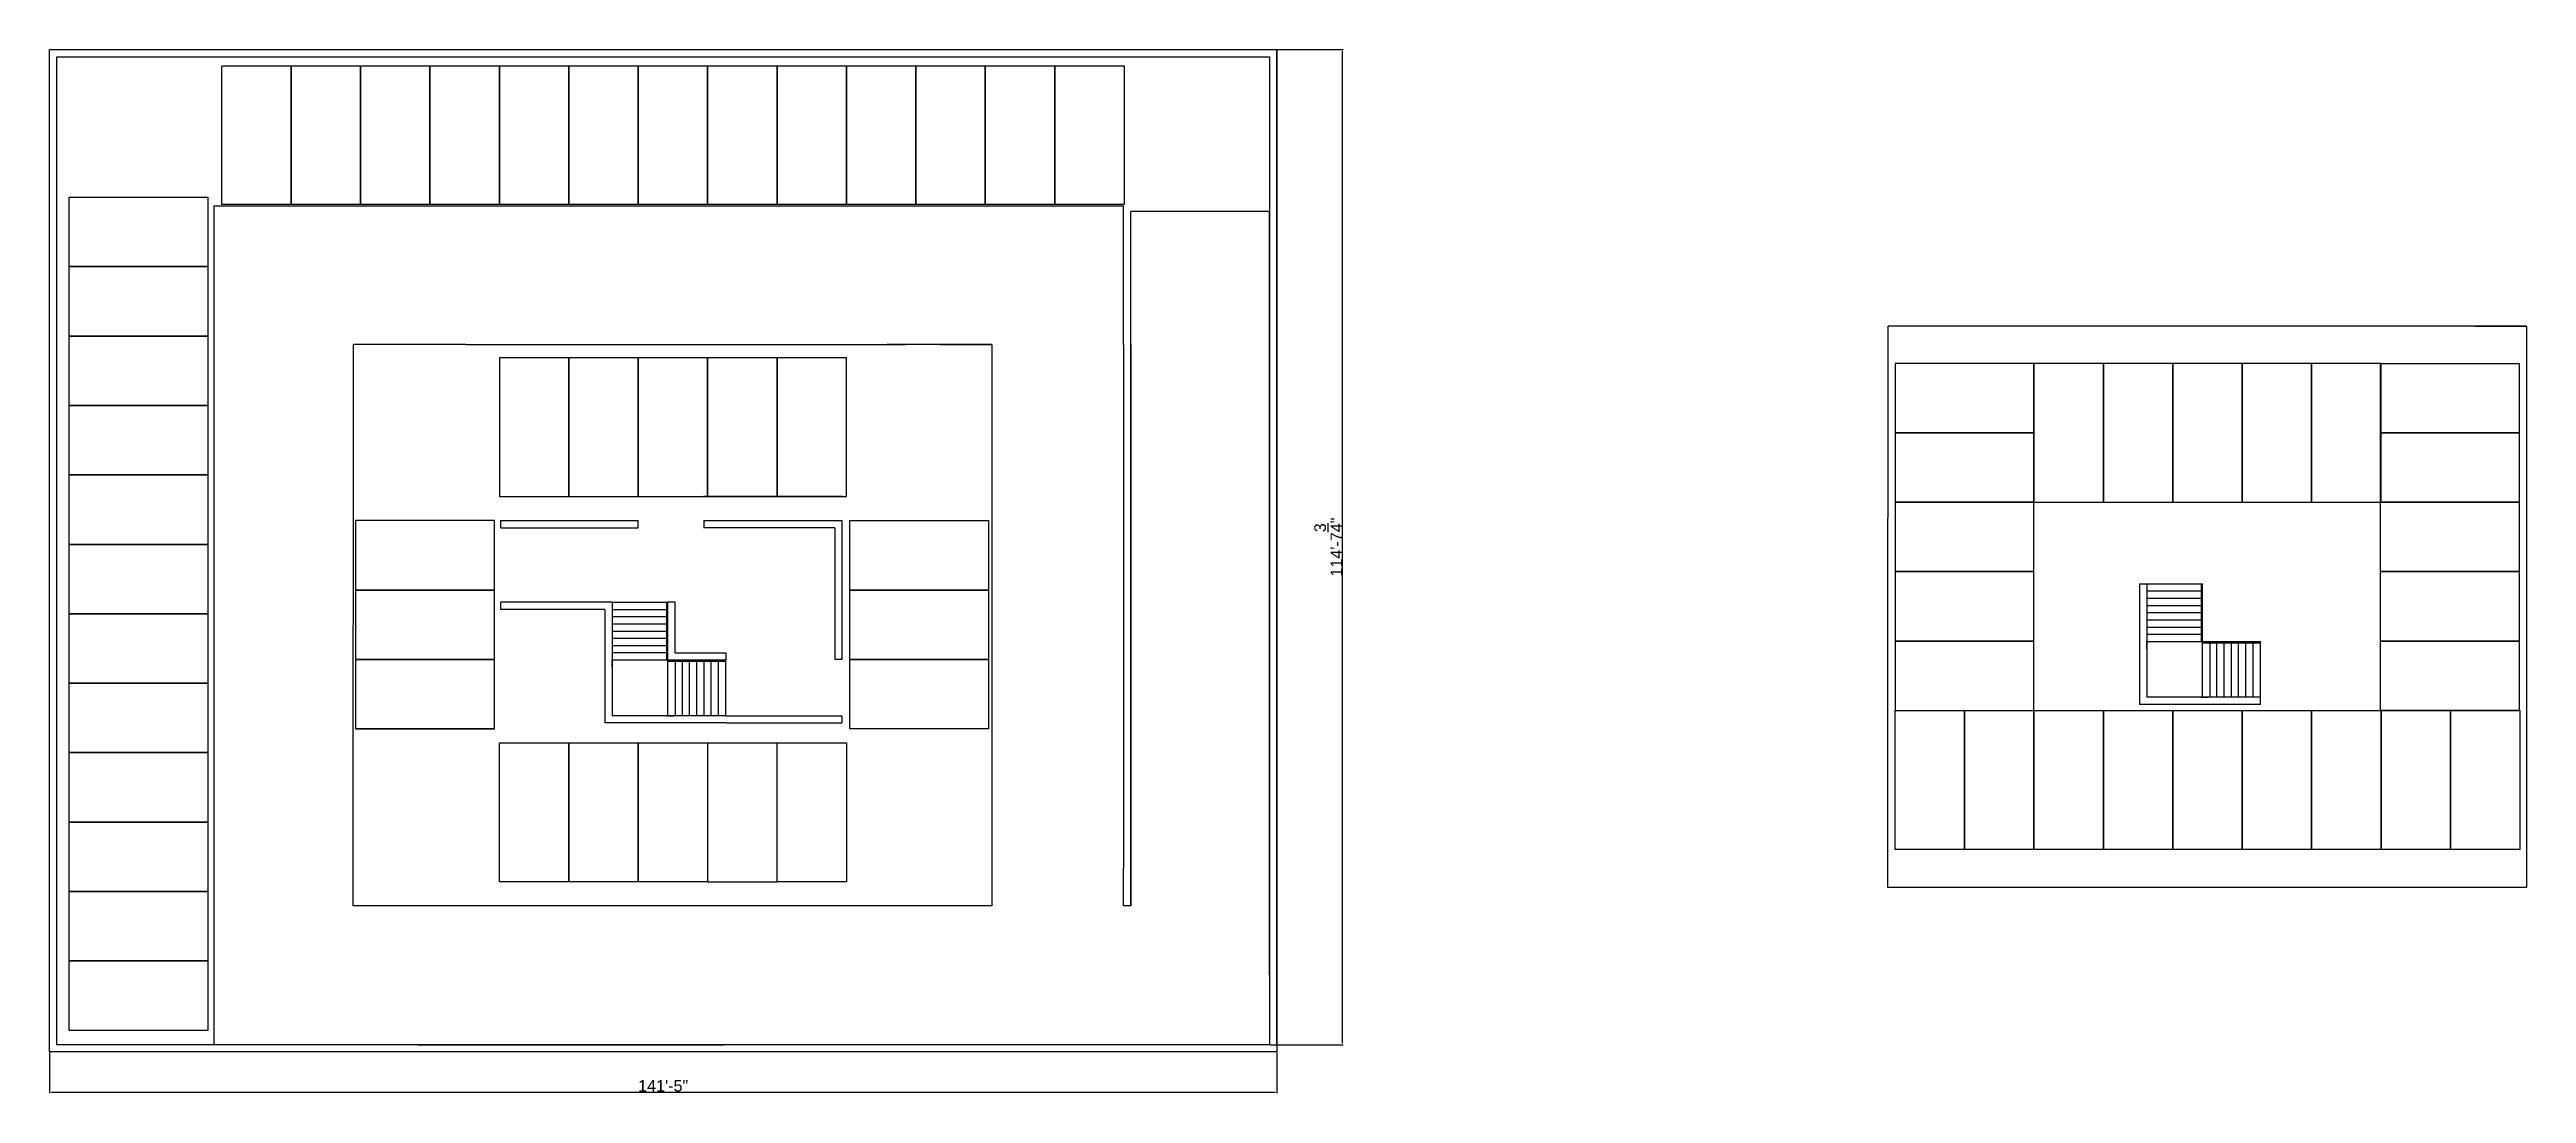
# Model space of a CAD drawing. Header units: millimetres. Extents: x 2390 to 13706, y 773 to 3840.
# Drawn here: x 2390 to 5816, y 773 to 2217 of the extents above.
import ezdxf

# ---------------------------------------------------------------- set-up
doc = ezdxf.new("R2010")
doc.units = ezdxf.units.MM
doc.styles.get("Standard").update_dxf_attribs({"font": 'arial.ttf'})
doc.dimstyles.new('dim', dxfattribs={"dimtxt": 16, "dimasz": 2.5, "dimexe": 1.25, "dimexo": 0.625, "dimtad": 1, "dimlunit": 4, "dimtxsty": 'Standard', "dimcen": 2.5, "dimadec": 0, "dimazin": 0, "dimtfac": 1, "dimtmove": 0, "dimatfit": 3, "dimfxl": 1, "dimarcsym": 0})

# ---------------------------------------------------------------- blocks, each defined once
blk = doc.blocks.new('*D2')
at = {"color": 0, "lineweight": -2, "transparency": 16777216}
for p, q in [((2390.4, 830), (2390.4, 773.7)), ((4087.5, 830), (4087.5, 773.7)), ((2392.9, 774.9), (4085, 774.9))]:
    blk.add_line(p, q, dxfattribs=at)
at = {"color": 0, "transparency": 16777216}
for points in [[(2392.9, 775.3), (2392.9, 774.5), (2390.4, 774.9)], [(4085, 775.3), (4085, 774.5), (4087.5, 774.9)]]:
    blk.add_solid(points, dxfattribs=at)
at = {"color": 0, "transparency": 16777216, "insert": (3238.9, 783.7), "char_height": 16, "attachment_point": 5}
blk.add_mtext('141\'-5"', dxfattribs=at)
blk = doc.blocks.new('*D3')
at = {"color": 0, "lineweight": -2, "transparency": 16777216}
for p, q in [((4088.1, 2216.5), (4179.3, 2216.5)), ((4178.1, 843.1), (4178.1, 2214)), ((4078.1, 840.6), (4179.3, 840.6))]:
    blk.add_line(p, q, dxfattribs=at)
at = {"color": 0, "transparency": 16777216}
for points in [[(4177.6, 2214), (4178.5, 2214), (4178.1, 2216.5)], [(4177.6, 843.1), (4178.5, 843.1), (4178.1, 840.6)]]:
    blk.add_solid(points, dxfattribs=at)
at = {"color": 0, "transparency": 16777216, "insert": (4158.6, 1528.6), "char_height": 16, "attachment_point": 5, "rotation": 90}
blk.add_mtext('114\'-7{\\H1x;\\S3/4;}"', dxfattribs=at)

msp = doc.modelspace()

# ---------------------------------------------------------------- linework, layer by layer
for p, q in [((4087.479, 840.645), (4087.479, 2216.514)), ((2618.001, 841.43), (2618.001, 2000.636)), ((2618.001, 2000.636), (3813.881, 2000.636)), ((3813.881, 2000.636), (3875.479, 2000.636)), ((3875.479, 2000.475), (3875.479, 2000.636)), ((3875.479, 1808.636), (3875.479, 2000.475)), ((4077.479, 1992.645), (3885.479, 1992.645)), ((3885.479, 1808.636), (3885.479, 1992.645)), ((4077.479, 1032.645), (4077.479, 1992.645)), ((4932.432, 1302.65), (4932.895, 1834.057)), ((5815.53, 1834.057), (4932.895, 1834.057)), ((5743.932, 1834.057), (5815.53, 1834.057)), ((5815.53, 1834.057), (5815.53, 1302.65)), ((2810.393, 1032.645), (2810.844, 1808.636)), ((2965.921, 1808.636), (2810.844, 1808.636)), ((2965.921, 1808.636), (3572.882, 1808.636)), ((3492.146, 1790.356), (3492.381, 1790.569)), ((3492.381, 1790.344), (3492.381, 1790.569)), ((3693.479, 1808.636), (3548.728, 1808.636)), ((3621.881, 1808.636), (3693.479, 1808.636)), ((3693.479, 1808.636), (3693.479, 1277.23)), ((3875.479, 1808.636), (3875.479, 1085.23)), ((3885.479, 1032.645), (3885.479, 1808.636)), ((3885.479, 1808.636), (3885.479, 1032.645)), ((3012.381, 1598.344), (3204.381, 1598.344)), ((3487.016, 1598.344), (3295.016, 1598.344)), ((3014.596, 1555.23), (3014.596, 1565.23)), ((3014.596, 1565.23), (3204.381, 1565.23)), ((3014.596, 1555.23), (3204.381, 1555.23)), ((3204.381, 1555.23), (3204.381, 1565.23)), ((3295.016, 1565.23), (3295.016, 1555.23)), ((3295.016, 1565.23), (3486.113, 1565.23)), ((3476.113, 1555.23), (3295.016, 1555.23)), ((3476.113, 1555.23), (3476.113, 1373.23)), ((3486.113, 1565.23), (3486.113, 1373.23)), ((5280.53, 1477.951), (5365.53, 1477.951)), ((5280.53, 1477.951), (5280.53, 1387.951)), ((5290.53, 1477.951), (5290.53, 1387.951)), ((5290.53, 1477.951), (5290.53, 1387.951)), ((5365.53, 1477.951), (5365.53, 1397.951)), ((5365.53, 1477.951), (5367.53, 1477.951)), ((5367.53, 1397.951), (5367.53, 1477.951)), ((3158.479, 1452.531), (3014.596, 1452.531)), ((3014.596, 1442.531), (3014.596, 1452.531)), ((3158.479, 1442.531), (3014.596, 1442.531)), ((3168.479, 1452.531), (3158.479, 1452.531)), ((3158.479, 1442.531), (3158.479, 1362.531)), ((3158.479, 1442.531), (3158.479, 1362.531)), ((3168.479, 1452.531), (3168.479, 1362.531)), ((3168.479, 1452.531), (3243.479, 1452.531)), ((3168.479, 1452.531), (3168.479, 1362.531)), ((3168.479, 1452.531), (3168.479, 1362.531)), ((3168.479, 1452.531), (3243.479, 1452.531)), ((3168.479, 1452.531), (3168.479, 1362.531)), ((3168.479, 1442.531), (3243.479, 1442.531)), ((3168.479, 1442.531), (3243.479, 1442.531)), ((3243.479, 1452.531), (3243.479, 1372.531)), ((3243.479, 1452.531), (3245.479, 1452.531)), ((3243.479, 1452.531), (3243.479, 1372.531)), ((3243.479, 1452.531), (3245.479, 1452.531)), ((3245.479, 1372.531), (3245.479, 1452.531)), ((3255.479, 1452.531), (3245.479, 1452.531)), ((3245.479, 1372.531), (3245.479, 1452.531)), ((3255.479, 1382.531), (3255.479, 1452.531)), ((5290.53, 1467.951), (5365.53, 1467.951)), ((5290.53, 1457.951), (5365.53, 1457.951)), ((5290.53, 1447.951), (5365.53, 1447.951)), ((3168.479, 1432.531), (3243.479, 1432.531)), ((3168.479, 1432.531), (3243.479, 1432.531)), ((3168.479, 1422.531), (3243.479, 1422.531)), ((3168.479, 1422.531), (3243.479, 1422.531)), ((3168.479, 1412.531), (3243.479, 1412.531)), ((3168.479, 1412.531), (3243.479, 1412.531)), ((5290.53, 1437.951), (5365.53, 1437.951)), ((5290.53, 1427.951), (5365.53, 1427.951)), ((5290.53, 1417.951), (5365.53, 1417.951)), ((5365.53, 1407.951), (5290.53, 1407.951)), ((3168.479, 1402.531), (3243.479, 1402.531)), ((3168.479, 1402.531), (3243.479, 1402.531)), ((3168.479, 1392.531), (3243.479, 1392.531)), ((3168.479, 1392.531), (3243.479, 1392.531)), ((3243.479, 1382.531), (3168.479, 1382.531)), ((3243.479, 1382.531), (3168.479, 1382.531)), ((3168.479, 1362.531), (3168.479, 1372.531)), ((3168.479, 1362.531), (3168.479, 1372.531)), ((3168.479, 1372.531), (3243.479, 1372.531)), ((3168.479, 1372.531), (3243.479, 1372.531)), ((3243.479, 1372.531), (3245.479, 1372.531)), ((3243.479, 1372.531), (3245.479, 1372.531)), ((3245.479, 1372.531), (3325.479, 1372.531)), ((3245.479, 1370.531), (3245.479, 1372.531)), ((3245.479, 1372.531), (3325.479, 1372.531)), ((3245.479, 1370.531), (3245.479, 1372.531)), ((3325.479, 1370.531), (3245.479, 1370.531)), ((3245.479, 1295.531), (3245.479, 1370.531)), ((3325.479, 1370.531), (3245.479, 1370.531)), ((3245.479, 1295.531), (3245.479, 1370.531)), ((3255.479, 1382.531), (3325.479, 1382.531)), ((3255.479, 1370.531), (3255.479, 1295.531)), ((3255.479, 1370.531), (3255.479, 1295.531)), ((3265.479, 1295.531), (3265.479, 1370.531)), ((3265.479, 1295.531), (3265.479, 1370.531)), ((3275.479, 1295.531), (3275.479, 1370.531)), ((3275.479, 1295.531), (3275.479, 1370.531)), ((3285.479, 1295.531), (3285.479, 1370.531)), ((3285.479, 1295.531), (3285.479, 1370.531)), ((3295.479, 1295.531), (3295.479, 1370.531)), ((3295.479, 1295.531), (3295.479, 1370.531)), ((3305.479, 1295.531), (3305.479, 1370.531)), ((3305.479, 1295.531), (3305.479, 1370.531)), ((3315.479, 1295.531), (3315.479, 1370.531)), ((3315.479, 1295.531), (3315.479, 1370.531)), ((3325.479, 1382.531), (3325.479, 1372.531)), ((3325.479, 1370.531), (3325.479, 1372.531)), ((3325.479, 1370.531), (3325.479, 1372.531)), ((3325.479, 1295.531), (3325.479, 1370.531)), ((3325.479, 1295.531), (3325.479, 1370.531)), ((3486.113, 1373.23), (3476.113, 1373.23)), ((3486.113, 1373.23), (3486.113, 1375.709)), ((5280.53, 1387.951), (5280.53, 1320.951)), ((5290.53, 1387.951), (5290.53, 1397.951)), ((5290.53, 1387.951), (5290.53, 1397.951)), ((5290.53, 1397.951), (5365.53, 1397.951)), ((5290.53, 1387.951), (5290.53, 1320.951)), ((5290.53, 1387.951), (5290.53, 1320.951)), ((5365.53, 1397.951), (5367.53, 1397.951)), ((5367.53, 1397.951), (5447.53, 1397.951)), ((5367.53, 1395.951), (5367.53, 1397.951)), ((5447.53, 1395.951), (5367.53, 1395.951)), ((5367.53, 1320.951), (5367.53, 1395.951)), ((5377.53, 1395.951), (5377.53, 1320.951)), ((5387.53, 1320.951), (5387.53, 1395.951)), ((5397.53, 1320.951), (5397.53, 1395.951)), ((5407.53, 1320.951), (5407.53, 1395.951)), ((5417.53, 1320.951), (5417.53, 1395.951)), ((5427.53, 1320.951), (5427.53, 1395.951)), ((5437.53, 1320.951), (5437.53, 1395.951)), ((5447.53, 1395.951), (5447.53, 1397.951)), ((5447.53, 1310.951), (5447.53, 1395.951)), ((3158.479, 1362.531), (3158.479, 1285.531)), ((3158.479, 1362.531), (3158.479, 1285.531)), ((3168.479, 1362.531), (3168.479, 1295.531)), ((3168.479, 1362.531), (3168.479, 1295.531)), ((3168.479, 1362.531), (3168.479, 1295.531)), ((4932.219, 1058.066), (4932.219, 1312.65)), ((5280.53, 1320.951), (5280.53, 1310.951)), ((5290.53, 1310.951), (5280.53, 1310.951)), ((5365.53, 1320.951), (5290.53, 1320.951)), ((5365.53, 1320.951), (5290.53, 1320.951)), ((5447.53, 1320.951), (5290.53, 1320.951)), ((5447.53, 1310.951), (5290.53, 1310.951)), ((5365.53, 1320.951), (5375.53, 1320.951)), ((5447.53, 1320.951), (5365.53, 1320.951)), ((5365.53, 1320.951), (5375.53, 1320.951)), ((5447.53, 1320.951), (5365.53, 1320.951)), ((5437.53, 1320.951), (5437.53, 1321.745)), ((5815.53, 1302.65), (5815.53, 1058.066)), ((3005.628, 1277.23), (2813.628, 1277.23)), ((3325.479, 1285.531), (3158.479, 1285.531)), ((3325.479, 1285.531), (3158.479, 1285.531)), ((3243.479, 1295.531), (3168.479, 1295.531)), ((3243.479, 1295.531), (3168.479, 1295.531)), ((3325.479, 1295.531), (3168.479, 1295.531)), ((3243.479, 1295.531), (3168.479, 1295.531)), ((3243.479, 1295.531), (3168.479, 1295.531)), ((3325.479, 1295.531), (3168.479, 1295.531)), ((3243.479, 1295.531), (3253.479, 1295.531)), ((3325.479, 1295.531), (3243.479, 1295.531)), ((3243.479, 1295.531), (3253.479, 1295.531)), ((3325.479, 1295.531), (3243.479, 1295.531)), ((3243.479, 1295.531), (3253.479, 1295.531)), ((3243.479, 1295.531), (3253.479, 1295.531)), ((3315.479, 1295.531), (3315.479, 1296.325)), ((3315.479, 1295.531), (3315.479, 1296.325)), ((3325.479, 1295.531), (3486.113, 1295.531)), ((3325.479, 1285.531), (3486.113, 1285.531)), ((3486.113, 1295.531), (3486.113, 1285.531)), ((3689.022, 1277.23), (3497.022, 1277.23)), ((3693.479, 1277.23), (3693.479, 1032.645)), ((3300.381, 1257.88), (3396.381, 1257.88)), ((4932.219, 1058.066), (4932.265, 1110.65)), ((3300.381, 1065.88), (3396.381, 1065.88)), ((3875.479, 1032.645), (3875.479, 1085.23)), ((3693.479, 1032.645), (2810.168, 1032.645)), ((3693.479, 1032.73), (3537.718, 1032.73)), ((3885.479, 1032.645), (3875.479, 1032.645)), ((5815.53, 1058.066), (4932.219, 1058.066)), ((2820.001, 840.637), (2820.001, 840.645))]:
    msp.add_line(p, q)
for points in [[(2390.386, 1836.531), (2390.386, 2216.514), (2890.386, 2216.514)], [(3034.386, 2216.514), (3534.386, 2216.514)], [(4077.479, 1896.645), (4077.479, 1992.645), (3885.479, 1992.645)], [(2390.386, 1312.549), (2390.386, 1692.531)], [(4087.479, 1210.628), (4087.479, 830.645), (3587.479, 830.645)], [(4077.479, 936.645), (4077.479, 1032.645)], [(2899.367, 840.645), (3323.421, 840.645)], [(3443.479, 830.645), (2943.479, 830.645)]]:
    msp.add_lwpolyline(points)
for points in [[(2390.386, 2216.514), (4087.479, 2216.514), (4087.479, 830.645), (2390.386, 830.645)], [(2400.386, 2206.514), (4077.479, 2206.514), (4077.479, 840.645), (2400.386, 840.645)], [(2628.414, 2002.199), (2628.414, 2194.199), (2724.414, 2194.199), (2724.414, 2002.199)], [(2724.414, 2002.199), (2724.414, 2194.199), (2820.414, 2194.199), (2820.414, 2002.199)], [(2820.414, 2002.199), (2820.414, 2194.199), (2916.414, 2194.199), (2916.414, 2002.199)], [(2916.414, 2002.199), (2916.414, 2194.199), (3012.414, 2194.199), (3012.414, 2002.199)], [(3012.414, 2002.199), (3012.414, 2194.199), (3108.414, 2194.199), (3108.414, 2002.199)], [(3108.414, 2002.199), (3108.414, 2194.199), (3204.414, 2194.199), (3204.414, 2002.199)], [(3204.414, 2002.199), (3204.414, 2194.199), (3300.414, 2194.199), (3300.414, 2002.199)], [(3300.414, 2002.199), (3300.414, 2194.199), (3396.414, 2194.199), (3396.414, 2002.199)], [(3396.414, 2002.199), (3396.414, 2194.199), (3492.414, 2194.199), (3492.414, 2002.199)], [(3492.414, 2002.199), (3492.414, 2194.199), (3588.414, 2194.199), (3588.414, 2002.199)], [(3588.414, 2002.199), (3588.414, 2194.199), (3684.414, 2194.199), (3684.414, 2002.199)], [(3684.414, 2002.199), (3684.414, 2194.199), (3780.414, 2194.199), (3780.414, 2002.199)], [(3780.414, 2002.199), (3780.414, 2194.199), (3876.414, 2194.199), (3876.414, 2002.199)], [(2609.397, 1916.417), (2417.397, 1916.417), (2417.397, 2012.417), (2609.397, 2012.417)], [(2609.397, 1820.417), (2417.397, 1820.417), (2417.397, 1916.417), (2609.397, 1916.417)], [(2609.397, 1724.417), (2417.397, 1724.417), (2417.397, 1820.417), (2609.397, 1820.417)], [(3012.381, 1790.344), (3012.381, 1598.344), (3108.381, 1598.344), (3108.381, 1790.344)], [(3108.381, 1790.344), (3108.381, 1598.344), (3204.381, 1598.344), (3204.381, 1790.344)], [(3204.381, 1790.344), (3204.381, 1598.344), (3300.381, 1598.344), (3300.381, 1790.344)], [(3300.381, 1790.344), (3300.381, 1598.344), (3396.381, 1598.344), (3396.381, 1790.344)], [(3396.381, 1790.344), (3396.381, 1598.344), (3492.381, 1598.344), (3492.381, 1790.344)], [(4942.432, 1686.65), (5134.432, 1686.65), (5134.432, 1782.65), (4942.432, 1782.65)], [(5134.432, 1782.65), (5134.432, 1590.65), (5230.432, 1590.65), (5230.432, 1782.65)], [(5230.432, 1782.65), (5230.432, 1590.65), (5326.432, 1590.65), (5326.432, 1782.65)], [(5326.432, 1782.65), (5326.432, 1590.65), (5422.432, 1590.65), (5422.432, 1782.65)], [(5422.432, 1782.65), (5422.432, 1590.65), (5518.432, 1590.65), (5518.432, 1782.65)], [(5518.432, 1782.65), (5518.432, 1590.65), (5614.432, 1590.65), (5614.432, 1782.65)], [(5805.53, 1686.65), (5613.53, 1686.65), (5613.53, 1782.65), (5805.53, 1782.65)], [(2609.397, 1628.417), (2417.397, 1628.417), (2417.397, 1724.417), (2609.397, 1724.417)], [(4942.432, 1590.65), (5134.432, 1590.65), (5134.432, 1686.65), (4942.432, 1686.65)], [(5805.53, 1590.65), (5613.53, 1590.65), (5613.53, 1686.65), (5805.53, 1686.65)], [(2609.397, 1532.417), (2417.397, 1532.417), (2417.397, 1628.417), (2609.397, 1628.417)], [(4942.432, 1494.65), (5134.432, 1494.65), (5134.432, 1590.65), (4942.432, 1590.65)], [(5805.53, 1494.65), (5613.53, 1494.65), (5613.53, 1590.65), (5805.53, 1590.65)], [(2813.628, 1469.23), (3005.628, 1469.23), (3005.628, 1565.23), (2813.628, 1565.23)], [(3689.022, 1469.23), (3497.022, 1469.23), (3497.022, 1565.23), (3689.022, 1565.23)], [(2609.397, 1436.417), (2417.397, 1436.417), (2417.397, 1532.417), (2609.397, 1532.417)], [(4942.432, 1398.65), (5134.432, 1398.65), (5134.432, 1494.65), (4942.432, 1494.65)], [(5805.53, 1398.65), (5613.53, 1398.65), (5613.53, 1494.65), (5805.53, 1494.65)], [(2813.628, 1373.23), (3005.628, 1373.23), (3005.628, 1469.23), (2813.628, 1469.23)], [(3689.022, 1373.23), (3497.022, 1373.23), (3497.022, 1469.23), (3689.022, 1469.23)], [(2609.397, 1340.417), (2417.397, 1340.417), (2417.397, 1436.417), (2609.397, 1436.417)], [(2813.628, 1277.23), (3005.628, 1277.23), (3005.628, 1373.23), (2813.628, 1373.23)], [(3689.022, 1277.23), (3497.022, 1277.23), (3497.022, 1373.23), (3689.022, 1373.23)], [(4942.432, 1302.65), (5134.432, 1302.65), (5134.432, 1398.65), (4942.432, 1398.65)], [(5805.53, 1302.65), (5613.53, 1302.65), (5613.53, 1398.65), (5805.53, 1398.65)], [(2609.397, 1244.417), (2417.397, 1244.417), (2417.397, 1340.417), (2609.397, 1340.417)], [(4942.432, 1110.65), (4942.432, 1302.65), (5038.432, 1302.65), (5038.432, 1110.65)], [(5038.432, 1110.65), (5038.432, 1302.65), (5134.432, 1302.65), (5134.432, 1110.65)], [(5134.432, 1110.65), (5134.432, 1302.65), (5230.432, 1302.65), (5230.432, 1110.65)], [(5230.432, 1110.65), (5230.432, 1302.65), (5326.432, 1302.65), (5326.432, 1110.65)], [(5326.432, 1110.65), (5326.432, 1302.65), (5422.432, 1302.65), (5422.432, 1110.65)], [(5422.432, 1110.65), (5422.432, 1302.65), (5518.432, 1302.65), (5518.432, 1110.65)], [(5518.432, 1110.65), (5518.432, 1302.65), (5614.432, 1302.65), (5614.432, 1110.65)], [(5614.432, 1110.65), (5614.432, 1302.65), (5710.432, 1302.65), (5710.432, 1110.65)], [(5710.432, 1110.65), (5710.432, 1302.65), (5806.432, 1302.65), (5806.432, 1110.65)], [(2609.397, 1148.417), (2417.397, 1148.417), (2417.397, 1244.417), (2609.397, 1244.417)], [(3012.381, 1065.88), (3012.381, 1257.88), (3108.381, 1257.88), (3108.381, 1065.88)], [(3108.381, 1065.88), (3108.381, 1257.88), (3204.381, 1257.88), (3204.381, 1065.88)], [(3204.381, 1065.88), (3204.381, 1257.88), (3300.381, 1257.88), (3300.381, 1065.88)], [(3396.381, 1065.88), (3396.381, 1257.88), (3492.381, 1257.88), (3492.381, 1065.88)], [(2609.397, 1052.417), (2417.397, 1052.417), (2417.397, 1148.417), (2609.397, 1148.417)], [(2609.397, 956.417), (2417.397, 956.417), (2417.397, 1052.417), (2609.397, 1052.417)], [(2609.397, 860.417), (2417.397, 860.417), (2417.397, 956.417), (2609.397, 956.417)]]:
    msp.add_lwpolyline(points, close=True)
at = {"linetype": 'Continuous'}
msp.add_lwpolyline([(2899.367, 840.645), (2899.367, 840.637), (2820.001, 840.637), (2820.001, 840.645)], dxfattribs=at)

# ---------------------------------------------------------------- dimensions: what is measured, and where the dimension line sits
dim = msp.add_linear_dim(base=(4178.059, 2216.514), p1=(4077.479, 840.645), p2=(4087.479, 2216.514), angle=90, dimstyle='dim')
dim.commit()
dim.dimension.update_dxf_attribs({"geometry": '*D3', "text_midpoint": (4158.593, 1528.58)})
dim = msp.add_linear_dim(base=(4087.479, 774.921), p1=(2390.386, 830.645), p2=(4087.479, 830.645), dimstyle='dim')
dim.commit()
dim.dimension.update_dxf_attribs({"geometry": '*D2', "text_midpoint": (3238.932, 783.715)})

doc.saveas('drawing.dxf')
